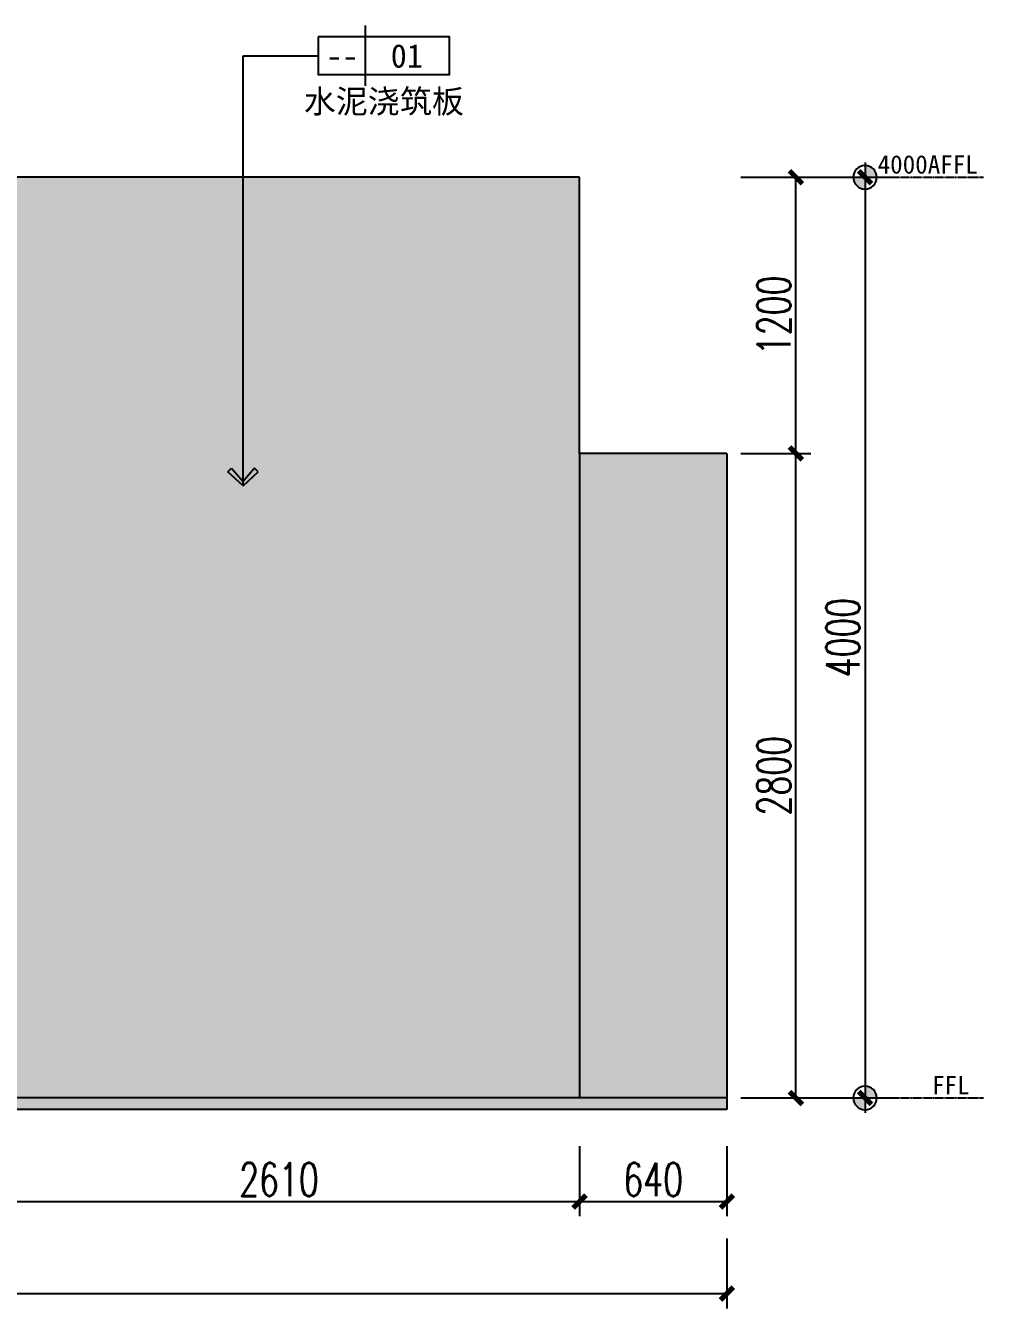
# Model space of a CAD drawing. Header units: millimetres. Extents: x 5625199 to 7433318, y -3316392 to -2552493.
# Drawn here: x 6013012 to 6017172, y -2677437 to -2671864 of the extents above; entities that cross this region are included whole.
import ezdxf
from ezdxf.enums import TextEntityAlignment as Align

# ---------------------------------------------------------------- set-up
doc = ezdxf.new("R2010")
doc.units = ezdxf.units.MM
doc.header["$PDMODE"] = 35
doc.header["$PDSIZE"] = -10
doc.linetypes.add('M-CENTER', pattern=[11.25, 7.5, -1.25, 1.25, -1.25])
for name, color, linetype in [('155', 155, 'Continuous'), ('DIM', 7, 'Continuous'), ('PL-文字标注', 2, 'Continuous')]:
    doc.layers.add(name, color=color, linetype=linetype)
doc.styles.add('03.YBC-宋体2.5', font='', dxfattribs={"width": 0.8, "height": 2.5})
doc.styles.add('dop-S', font='')
doc.styles.add('标注-尺寸', font='simplex.shx', dxfattribs={"width": 0.7})
doc.styles.get('03.YBC-宋体2.5').set_extended_font_data('SimSun')
doc.styles.get('dop-S').set_extended_font_data('SimSun')
doc.dimstyles.new('90', dxfattribs={"dimscale": 0.9, "dimtxt": 150, "dimasz": 50, "dimexe": 120, "dimexo": 150, "dimgap": 30, "dimtad": 1, "dimdec": 0, "dimrnd": 5, "dimdsep": 46, "dimtxsty": '标注-尺寸', "dimblk": 'ARCHTICK', "dimcen": 0.2, "dimclrd": 8, "dimclre": 8, "dimclrt": 2, "dimadec": 0, "dimazin": 0, "dimtfac": 1, "dimtdec": 0, "dimtmove": 2, "dimatfit": 3, "dimldrblk": 'ccccc', "dimfxl": 300, "dimfxlon": 1, "dimtolj": 1, "dimtzin": 0, "dimarcsym": 0})
doc.dimstyles.new('副本 100', dxfattribs={"dimscale": 0.8, "dimtxt": 180, "dimasz": 70, "dimexe": 80, "dimexo": 100, "dimgap": 30, "dimtad": 1, "dimdec": 0, "dimrnd": 5, "dimdsep": 46, "dimtxsty": '标注-尺寸', "dimblk": 'ARCHTICK', "dimcen": 0.2, "dimdle": 5, "dimclrd": 8, "dimclre": 8, "dimclrt": 2, "dimadec": 0, "dimazin": 0, "dimtfac": 1, "dimtdec": 0, "dimtmove": 2, "dimatfit": 3, "dimldrblk": 'ccccc', "dimfxl": 300, "dimfxlon": 1, "dimtolj": 1, "dimtzin": 0, "dimarcsym": 0})

# ---------------------------------------------------------------- blocks, each defined once
blk = doc.blocks.new('_ArchTick')
at = {"color": 0, "linetype": 'ByBlock', "const_width": 0.4}
blk.add_lwpolyline([(-0.5, -0.5), (0.5, 0.5)], dxfattribs=at)
blk = doc.blocks.new('*D219')
at = {"layer": '155', "color": 8, "lineweight": -2, "ltscale": 500, "transparency": 16777216}
for p, q in [((6012806.798932247, -2676732.718903087), (6012806.798932247, -2677036.718903087)), ((6015417.925654317, -2676732.718903087), (6015417.925654317, -2677036.718903087)), ((6012802.798932247, -2676972.718903087), (6015421.925654317, -2676972.718903087))]:
    blk.add_line(p, q, dxfattribs=at)
at = {"layer": 'Defpoints', "color": 0, "transparency": 16777216}
for p in [(6012806.798932247, -2676522.718903087), (6015417.925654317, -2676522.718903087), (6015417.925654317, -2676972.718903087)]:
    blk.add_point(p, dxfattribs=at)
at = {"layer": '155', "color": 8, "linetype": 'ByBlock', "lineweight": -2, "transparency": 16777216, "xscale": 56, "yscale": 56, "zscale": 56, "rotation": 180}
blk.add_blockref('_ArchTick', (6012806.798932247, -2676972.718903087), dxfattribs=at)
at = {"layer": '155', "color": 8, "linetype": 'ByBlock', "lineweight": -2, "transparency": 16777216, "xscale": 56, "yscale": 56, "zscale": 56}
blk.add_blockref('_ArchTick', (6015417.925654317, -2676972.718903087), dxfattribs=at)
at = {"layer": '155', "color": 2, "ltscale": 500, "transparency": 16777216, "insert": (6014112.362293283, -2676876.718903087), "char_height": 144, "attachment_point": 5, "style": '标注-尺寸'}
blk.add_mtext('\\A1;2610', dxfattribs=at)
blk = doc.blocks.new('ccccc')
h = blk.add_hatch(color=44)
h.dxf.hatch_style = 1
h.paths.add_polyline_path([(-1.713128774543292, -1.115298350458033), (-1.349075249163433, -1.474599215202033), (1e-16, 1e-16), (-1.349075249163433, 1.474599215202033), (-1.713128774543292, 1.115298350458033), (-0.4242640688316898, -1e-16)])
at = {"color": 44}
for p, q in [((-1.349075249163433, 1.474599215202033), (-1.713128774543292, 1.115298350458033)), ((-1.713128774543292, 1.115298350458033), (-0.4242640688316897, 0)), ((0, 0), (-1.349075249163433, 1.474599215202033)), ((-0.4242640688316897, 0), (-5.066636229632421, 0)), ((-1.713128774543292, -1.115298350458033), (-0.4242640688316897, 0)), ((0, 0), (-1.349075249163433, -1.474599215202033)), ((-1.349075249163433, -1.474599215202033), (-1.713128774543292, -1.115298350458033))]:
    blk.add_line(p, q, dxfattribs=at)
blk = doc.blocks.new('*D220')
at = {"layer": '155', "color": 8, "lineweight": -2, "ltscale": 500, "transparency": 16777216}
for p, q in [((6015417.925654317, -2676732.718903087), (6015417.925654317, -2677036.718903087)), ((6016057.917872974, -2676732.718903087), (6016057.917872974, -2677036.718903087)), ((6015413.925654317, -2676972.718903087), (6016061.917872974, -2676972.718903087))]:
    blk.add_line(p, q, dxfattribs=at)
at = {"layer": 'Defpoints', "color": 0, "transparency": 16777216}
for p in [(6015417.925654317, -2676522.718903087), (6016057.917872974, -2676522.718903087), (6016057.917872974, -2676972.718903087)]:
    blk.add_point(p, dxfattribs=at)
at = {"layer": '155', "color": 8, "linetype": 'ByBlock', "lineweight": -2, "transparency": 16777216, "xscale": 56, "yscale": 56, "zscale": 56, "rotation": 180}
blk.add_blockref('_ArchTick', (6015417.925654317, -2676972.718903087), dxfattribs=at)
at = {"layer": '155', "color": 8, "linetype": 'ByBlock', "lineweight": -2, "transparency": 16777216, "xscale": 56, "yscale": 56, "zscale": 56}
blk.add_blockref('_ArchTick', (6016057.917872974, -2676972.718903087), dxfattribs=at)
at = {"layer": '155', "color": 2, "ltscale": 500, "transparency": 16777216, "insert": (6015737.921763645, -2676876.718903087), "char_height": 144, "attachment_point": 5, "style": '标注-尺寸'}
blk.add_mtext('\\A1;640', dxfattribs=at)
blk = doc.blocks.new('*D366')
at = {"layer": '155', "color": 8, "lineweight": -2, "ltscale": 500, "transparency": 16777216}
for p, q in [((5993788.371942953, -2677132.718903087), (5993788.371942953, -2677436.718903087)), ((6016057.917872974, -2677132.718903087), (6016057.917872974, -2677436.718903087)), ((5993784.371942953, -2677372.718903087), (6016061.917872974, -2677372.718903087))]:
    blk.add_line(p, q, dxfattribs=at)
at = {"layer": 'Defpoints', "color": 0, "transparency": 16777216}
for p in [(5993788.371942953, -2676304.112236624), (6016057.917872974, -2676522.718903087), (6016057.917872974, -2677372.718903087)]:
    blk.add_point(p, dxfattribs=at)
at = {"layer": '155', "color": 8, "linetype": 'ByBlock', "lineweight": -2, "transparency": 16777216, "xscale": 56, "yscale": 56, "zscale": 56, "rotation": 180}
blk.add_blockref('_ArchTick', (5993788.371942953, -2677372.718903087), dxfattribs=at)
at = {"layer": '155', "color": 8, "linetype": 'ByBlock', "lineweight": -2, "transparency": 16777216, "xscale": 56, "yscale": 56, "zscale": 56}
blk.add_blockref('_ArchTick', (6016057.917872974, -2677372.718903087), dxfattribs=at)
at = {"layer": '155', "color": 2, "ltscale": 500, "transparency": 16777216, "insert": (6004923.144907963, -2677276.718903087), "char_height": 144, "attachment_point": 5, "style": '标注-尺寸'}
blk.add_mtext('\\A1;22270', dxfattribs=at)
blk = doc.blocks.new('子标高')
h = blk.add_hatch(color=256)
edge = h.paths.add_edge_path()
edge.add_arc((-600.2409431565975, 0.2411642588631366), 50.95940477876864, 89.72884797535391, 180.2711520246482, ccw=False)
edge.add_line((-599.9997788977344, 51.19999838216972), (-599.9997788977344, -3.637978807091713e-12))
edge.add_line((-599.9997788977344, 0), (-651.1997772799077, 0))
edge = h.paths.add_edge_path()
edge.add_arc((-599.7586146388712, -0.2411642588667746), 50.95940477876958, -90.27115202464557, 0.271152024646824, ccw=False)
edge.add_line((-599.9997788977344, -51.19999838217336), (-599.9997788977344, 0))
edge.add_line((-599.9997788977344, 0), (-548.799780515561, 0))
for p, q in [((-599.9997788977344, 63.99999797771306), (-599.9997788977344, -63.9999979777167)), ((-200, 0), (-709.9997754219294, 0))]:
    blk.add_line(p, q)
at = {"linetype": 'M-CENTER', "ltscale": 0.5}
blk.add_line((-709.9997754219294, -3.637978807091713e-11), (-1113.972843062991, 9.822542779147625e-09), dxfattribs=at)
at = {"color": 5}
blk.add_circle((-599.9997788977344, 0), 51.19999838217197, dxfattribs=at)
at = {"style": 'dop-S'}
blk.add_attdef('标高', (-1232.206651260486, 15.99306680168957), '', height=99.99999684017962, dxfattribs=at)
blk = doc.blocks.new('母标高')
h = blk.add_hatch(color=256)
edge = h.paths.add_edge_path()
edge.add_arc((-600.2409431565975, 0.2411642588631366), 50.95940477876864, 89.72884797535391, 180.2711520246482, ccw=False)
edge.add_line((-599.9997788977344, 51.19999838216972), (-599.9997788977344, -3.637978807091713e-12))
edge.add_line((-599.9997788977344, 0), (-651.1997772799077, 0))
edge = h.paths.add_edge_path()
edge.add_arc((-599.7586146388712, -0.2411642588667746), 50.95940477876958, -90.27115202464557, 0.271152024646824, ccw=False)
edge.add_line((-599.9997788977344, -51.19999838217336), (-599.9997788977344, 0))
edge.add_line((-599.9997788977344, 0), (-548.799780515561, 0))
for p, q in [((-599.9997788977344, 63.99999797771306), (-599.9997788977344, -63.9999979777167)), ((-200, 0), (-709.9997754219294, 0))]:
    blk.add_line(p, q)
at = {"linetype": 'M-CENTER', "ltscale": 0.5}
blk.add_line((-709.9997754219294, -3.637978807091713e-11), (-1113.972843062991, 9.822542779147625e-09), dxfattribs=at)
at = {"color": 5}
blk.add_circle((-599.9997788977344, 0), 51.19999838217197, dxfattribs=at)
at = {"style": 'dop-S'}
blk.add_attdef('标高', (-1104.391530706991, 15.99306680168957), '', height=99.99999684017962, dxfattribs=at)
blk = doc.blocks.new('*D428')
at = {"layer": '155', "color": 8, "lineweight": -2, "ltscale": 500, "transparency": 16777216}
for p, q in [((6016117.917872974, -2673722.718903087), (6016421.917872974, -2673722.718903087)), ((6016357.917872974, -2676526.718903087), (6016357.917872974, -2673718.718903087)), ((6016117.917872974, -2676522.718903087), (6016421.917872974, -2676522.718903087))]:
    blk.add_line(p, q, dxfattribs=at)
at = {"layer": 'Defpoints', "color": 0, "transparency": 16777216}
for p in [(6015792.924775333, -2673722.718903087), (6016357.917872974, -2673722.718903087), (6015792.924775333, -2676522.718903087)]:
    blk.add_point(p, dxfattribs=at)
at = {"layer": '155', "color": 8, "linetype": 'ByBlock', "lineweight": -2, "transparency": 16777216, "xscale": 56, "yscale": 56, "zscale": 56}
for p, rotation in [((6016357.917872974, -2673722.718903087), 90), ((6016357.917872974, -2676522.718903087), 270)]:
    blk.add_blockref('_ArchTick', p, dxfattribs=dict(at, rotation=rotation))
at = {"layer": '155', "color": 2, "ltscale": 500, "transparency": 16777216, "insert": (6016261.917872974, -2675122.718903087), "char_height": 144, "attachment_point": 5, "rotation": 90, "style": '标注-尺寸'}
blk.add_mtext('\\A1;2800', dxfattribs=at)
blk = doc.blocks.new('*D429')
at = {"layer": '155', "color": 8, "lineweight": -2, "ltscale": 500, "transparency": 16777216}
for p, q in [((6016117.917872974, -2672522.718903087), (6016421.917872974, -2672522.718903087)), ((6016357.917872974, -2673726.718903087), (6016357.917872974, -2672518.718903087)), ((6016117.917872974, -2673722.718903087), (6016421.917872974, -2673722.718903087))]:
    blk.add_line(p, q, dxfattribs=at)
at = {"layer": 'Defpoints', "color": 0, "transparency": 16777216}
for p in [(6015317.925654317, -2672522.718903087), (6016357.917872974, -2672522.718903087), (6015792.924775333, -2673722.718903087)]:
    blk.add_point(p, dxfattribs=at)
at = {"layer": '155', "color": 8, "linetype": 'ByBlock', "lineweight": -2, "transparency": 16777216, "xscale": 56, "yscale": 56, "zscale": 56}
for p, rotation in [((6016357.917872974, -2672522.718903087), 90), ((6016357.917872974, -2673722.718903087), 270)]:
    blk.add_blockref('_ArchTick', p, dxfattribs=dict(at, rotation=rotation))
at = {"layer": '155', "color": 2, "ltscale": 500, "transparency": 16777216, "insert": (6016261.917872974, -2673122.718903087), "char_height": 144, "attachment_point": 5, "rotation": 90, "style": '标注-尺寸'}
blk.add_mtext('\\A1;1200', dxfattribs=at)
blk = doc.blocks.new('*D430')
at = {"layer": '155', "color": 8, "lineweight": -2, "ltscale": 500, "transparency": 16777216}
for p, q in [((6016417.917651871, -2672522.718903087), (6016721.917651871, -2672522.718903087)), ((6016657.917651871, -2672518.718903087), (6016657.917651871, -2676526.718903087)), ((6016417.917651871, -2676522.718903087), (6016721.917651871, -2676522.718903087))]:
    blk.add_line(p, q, dxfattribs=at)
at = {"layer": 'Defpoints', "color": 0, "transparency": 16777216}
for p in [(6015317.925654317, -2672522.718903087), (6015671.667730814, -2676522.718903087), (6016657.917651871, -2676522.718903087)]:
    blk.add_point(p, dxfattribs=at)
at = {"layer": '155', "color": 8, "linetype": 'ByBlock', "lineweight": -2, "transparency": 16777216, "xscale": 56, "yscale": 56, "zscale": 56}
for p, rotation in [((6016657.917651871, -2672522.718903087), 90), ((6016657.917651871, -2676522.718903087), 270)]:
    blk.add_blockref('_ArchTick', p, dxfattribs=dict(at, rotation=rotation))
at = {"layer": '155', "color": 2, "ltscale": 500, "transparency": 16777216, "insert": (6016561.917651871, -2674522.718903087), "char_height": 144, "attachment_point": 5, "rotation": 90, "style": '标注-尺寸'}
blk.add_mtext('\\A1;4000', dxfattribs=at)
blk = doc.blocks.new('*U817')
at = {"color": 50}
blk.add_line((-9.000000000004576, 3.200000000014711), (-9.000000000004576, -3.200000000014711), dxfattribs=at)
at = {"color": 150}
blk.add_lwpolyline([(-14.00000000000458, 2.000000000014666), (-13.99999999999542, -2.000000000014666), (4.575895218295045e-12, -2.000000000014666), (-4.575895218295045e-12, 2.000000000014666)], close=True, dxfattribs=at)
at = {"color": 50, "style": '03.YBC-宋体2.5', "flags": 8}
for tag, p in [('PT', (-11.41203370425436, -0.0169426641272139)), ('01', (-4.560573803961944, -0.0169426641272139)), ('材料名称', (-7.000000000004576, -4.854991556547589))]:
    blk.add_attdef(tag, text='', height=2.5, dxfattribs=at).set_placement(p, align=Align.MIDDLE_CENTER)

msp = doc.modelspace()

# ---------------------------------------------------------------- hatches: boundary and pattern name
at = {"layer": '155', "ltscale": 500}
h = msp.add_hatch(dxfattribs=at)
h.set_pattern_fill('DOTS', color=250, scale=12)
h.set_pattern_definition([(0, (273402.824621, -417409.755274), (9.524999999999999, 19.05), [0, -19.05])])
h.paths.add_polyline_path([(6000957.895842746, -2676522.718903087), (6005403.183341665, -2676522.718903087), (6005403.183341665, -2672522.718903087), (6000957.895842746, -2672522.718903087)])
h.paths.add_polyline_path([(6007803.183341666, -2672522.718903087), (6007803.183341666, -2676522.718903087), (6012206.798932247, -2676522.718903087), (6012206.798932247, -2672522.718903087)])
h.paths.add_polyline_path([(6012806.798932247, -2676522.718903087), (6015417.925654317, -2676522.718903087), (6015417.925654317, -2673722.718903087), (6015417.925654317, -2672522.718903087), (6012806.798932247, -2672522.718903087)])
h.paths.add_polyline_path([(6016057.917872974, -2676522.718903087), (6016057.917872974, -2673722.718903087), (6015417.925654317, -2673722.718903087), (6015417.925654317, -2676522.718903087)])
h.paths.add_polyline_path([(6002257.895842746, -2673372.718903087), (6002257.895842746, -2675772.718903087), (6001657.895842746, -2675772.718903087), (6001657.895842746, -2673372.718903087)], flags=16)
h.paths.add_polyline_path([(6009556.798932247, -2674722.718903087), (6012056.798932247, -2674722.718903087), (6012056.798932247, -2675122.718903087), (6009556.798932247, -2675122.718903087)], flags=16)
h.paths.add_polyline_path([(6010665.162145493, -2674987.356136227), (6010621.689106515, -2674987.356136227), (6010629.962906479, -2674954.621071378), (6010673.435945457, -2674954.621071378)], flags=0)
h = msp.add_hatch(color=250, dxfattribs=at)
h.dxf.hatch_style = 1
h.paths.add_polyline_path([(5993648.371942953, -2676572.718903087), (6016057.917872974, -2676572.718903087), (6016057.917872974, -2676522.718903087), (5993648.371942953, -2676522.718903087)])

# ---------------------------------------------------------------- linework, layer by layer
at = {"layer": '155', "color": 0, "ltscale": 500}
for p, q in [((6015417.925654317, -2672522.718903087), (5999388.539510843, -2672522.718903087)), ((6015417.925654317, -2673722.718903087), (6015417.925654317, -2672522.718903087)), ((6016057.917872974, -2673722.718903087), (6015417.925654317, -2673722.718903087)), ((6016057.917872974, -2673722.718903087), (6016057.917872974, -2676572.718903087)), ((6016057.917872974, -2676522.718903087), (5993648.371942953, -2676522.718903087)), ((6016057.917872974, -2676572.718903087), (5993648.371942953, -2676572.718903087))]:
    msp.add_line(p, q, dxfattribs=at)
at = {"layer": '155', "color": 5, "ltscale": 500}
msp.add_line((6015417.925654317, -2673722.718903087), (6015417.925654317, -2676522.718903087), dxfattribs=at)

# ---------------------------------------------------------------- block references
ref = msp.add_blockref('*U817', (6014853.783676838, -2671994.590925974), dxfattribs=dict(xscale=40.824, yscale=40.824, zscale=40.824))
ref.add_attrib('材料名称', '水泥浇筑板', dxfattribs={"color": 50, "height": 102.06, "style": '03.YBC-宋体2.5'}).set_placement((6014568.015676837, -2672192.791101279), align=Align.MIDDLE_CENTER)
ref.add_attrib('01', '01', dxfattribs={"color": 50, "height": 102.06, "style": '03.YBC-宋体2.5'}).set_placement((6014667.602811865, -2671995.282593295), align=Align.MIDDLE_CENTER)
ref.add_attrib('PT', '--', dxfattribs={"color": 50, "height": 102.06, "style": '03.YBC-宋体2.5'}).set_placement((6014387.898812896, -2671995.282593295), align=Align.MIDDLE_CENTER)
at = {"layer": 'PL-文字标注', "color": 4, "linetype": 'M-CENTER'}
ref = msp.add_blockref('子标高', (6016057.917872974, -2672522.718903087), dxfattribs=dict(at, xscale=-1))
ref.add_attrib('标高', '4000AFFL', (6016712.715847258, -2672506.725836285), dxfattribs={"layer": '0', "height": 80, "style": 'dop-S'})
ref = msp.add_blockref('母标高', (6016057.917872974, -2676522.718903087), dxfattribs=dict(at, xscale=-1))
ref.add_attrib('标高', 'FFL', (6016948.901589195, -2676506.725836285), dxfattribs={"layer": '0', "height": 80, "style": 'dop-S'})

# ---------------------------------------------------------------- dimensions: what is measured, and where the dimension line sits
at = {"layer": '155', "ltscale": 500}
for base, p1, p2, picture, middle in [((6016357.917872974, -2672522.718903087), (6015792.924775333, -2673722.718903087), (6015317.925654317, -2672522.718903087), '*D429', (6016261.917872974, -2673122.718903087)), ((6016657.917651871, -2676522.718903087), (6015317.925654317, -2672522.718903087), (6015671.667730814, -2676522.718903087), '*D430', (6016561.917651871, -2674522.718903087)), ((6016357.917872974, -2673722.718903087), (6015792.924775333, -2676522.718903087), (6015792.924775333, -2673722.718903087), '*D428', (6016261.917872974, -2675122.718903087))]:
    dim = msp.add_linear_dim(base=base, p1=p1, p2=p2, angle=90, dimstyle='副本 100', dxfattribs=at)
    dim.commit()
    dim.dimension.update_dxf_attribs({"geometry": picture, "text_midpoint": middle})
for base, p1, p2, picture, middle in [((6016057.917872974, -2677372.718903087), (5993788.371942953, -2676304.112236624), (6016057.917872974, -2676522.718903087), '*D366', (6004923.144907963, -2677276.718903087)), ((6015417.925654317, -2676972.718903087), (6012806.798932247, -2676522.718903087), (6015417.925654317, -2676522.718903087), '*D219', (6014112.362293283, -2676876.718903087)), ((6016057.917872974, -2676972.718903087), (6015417.925654317, -2676522.718903087), (6016057.917872974, -2676522.718903087), '*D220', (6015737.921763645, -2676876.718903087))]:
    dim = msp.add_linear_dim(base=base, p1=p1, p2=p2, dimstyle='副本 100', dxfattribs=at)
    dim.commit()
    dim.dimension.update_dxf_attribs({"geometry": picture, "text_midpoint": middle})

# ---------------------------------------------------------------- leaders
at = {"layer": 'DIM'}
msp.add_leader([(6013956.295477459, -2673863.119212727), (6013956.295477459, -2671994.985266663), (6014283.509405674, -2671994.985266663)], dimstyle='90', dxfattribs=at)

doc.saveas('drawing.dxf')
